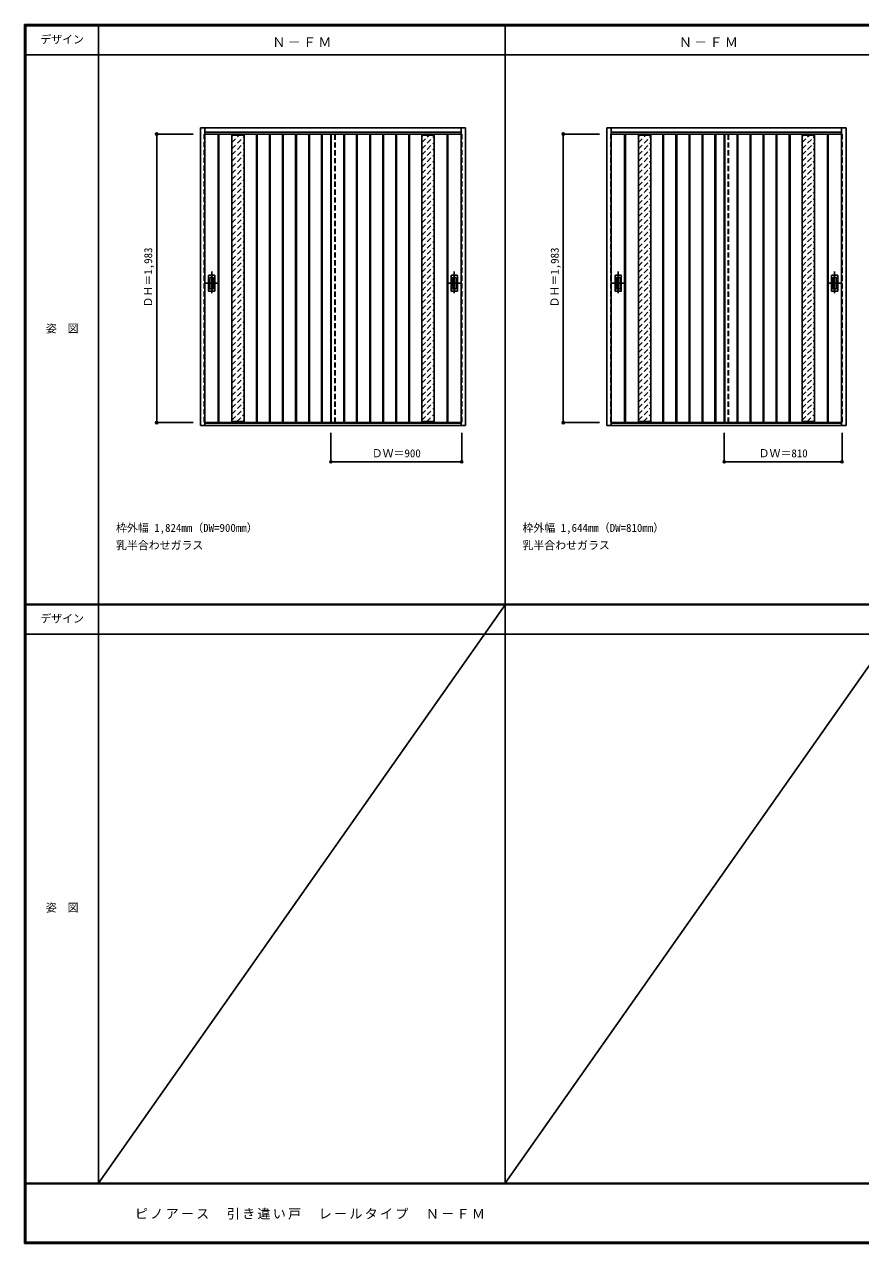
# Model space of a CAD drawing. Units: millimetres, scale not verified. Extents: x -6000 to 5700, y -4307 to 4175.
# Drawn here: x -6000 to -250, y -4205 to 4175 of the extents above; entities that cross this region are included whole.
import ezdxf
from ezdxf.enums import TextEntityAlignment as Align

# ---------------------------------------------------------------- set-up
doc = ezdxf.new("R2010")
doc.units = ezdxf.units.MM
doc.header["$LTSCALE"] = 30
doc.header["$PDMODE"] = 32
doc.header["$PDSIZE"] = 15
doc.linetypes.add('CHAIN1', pattern=[8, 5, -1, 1, -1])
doc.linetypes.add('DASHED1', pattern=[1.8, 1.2, -0.6])
for name, color, linetype in [('0-1_通り芯', 4, 'CHAIN1'), ('0-2_扉', 4, 'DASHED1'), ('0-3_仕上げ', 3, 'Continuous'), ('0-4_枠', 3, 'Continuous'), ('0-6_引手', 3, 'Continuous'), ('0-A_文字', 7, 'Continuous'), ('0-B_寸法', 4, 'Continuous'), ('0-C_ハッチ', 4, 'DASHED1'), ('F-1_枠', 6, 'Continuous'), ('F-A_文字', 7, 'Continuous')]:
    doc.layers.add(name, color=color, linetype=linetype)
doc.styles.add('ＭＳ ゴシック', font='')
doc.styles.get('ＭＳ ゴシック').set_extended_font_data('MS Gothic')

msp = doc.modelspace()

# ---------------------------------------------------------------- linework, layer by layer
at = {"layer": '0-1_通り芯'}
for p, q in [((-4712, 2476.5), (-4712, 2314.5)), ((-3044, 2476.5), (-3044, 2314.5)), ((-1917, 2476.5), (-1917, 2314.5)), ((-429, 2476.5), (-429, 2314.5)), ((-4753, 2395.5), (-4671, 2395.5)), ((-3085, 2395.5), (-3003, 2395.5)), ((-1958, 2395.5), (-1876, 2395.5)), ((-470, 2395.5), (-388, 2395.5))]:
    msp.add_line(p, q, dxfattribs=at)
at = {"layer": '0-2_扉'}
for p, q in [((-4763, 3421), (-4763, 1438)), ((-4760, 3421), (-4763, 3421)), ((-3863, 1438), (-3863, 3421)), ((-2996, 3421), (-2993, 3421)), ((-2993, 3421), (-2993, 1438)), ((-1968, 3421), (-1968, 1438)), ((-1965, 3421), (-1968, 3421)), ((-1158, 1438), (-1158, 3421)), ((-381, 3421), (-378, 3421)), ((-4763, 1438), (-4760, 1438)), ((-2993, 1438), (-2996, 1438)), ((-1968, 1438), (-1965, 1438))]:
    msp.add_line(p, q, dxfattribs=at)
at = {"layer": '0-2_扉', "color": 3, "linetype": 'Continuous'}
for p, q in [((-2996, 3421), (-4760, 3421)), ((-3893, 1438), (-3893, 3421)), ((-381, 3421), (-1965, 3421)), ((-1188, 1438), (-1188, 3421)), ((-4760, 1438), (-2996, 1438)), ((-1965, 1438), (-381, 1438))]:
    msp.add_line(p, q, dxfattribs=at)
at = {"layer": '0-2_扉'}
msp.add_lwpolyline([(-378, 3421), (-378, 1438), (-381, 1438)], dxfattribs=at)
at = {"layer": '0-3_仕上げ', "linetype": 'DASHED1'}
for p, q in [((-4760, 3421), (-4760, 1438)), ((-3866, 1438), (-3866, 3421)), ((-2996, 1438), (-2996, 3421)), ((-1965, 3421), (-1965, 1438)), ((-1161, 1438), (-1161, 3421)), ((-381, 1438), (-381, 3421))]:
    msp.add_line(p, q, dxfattribs=at)
at = {"layer": '0-3_仕上げ'}
for p, q in [((-4668, 3421), (-4668, 1438)), ((-4663, 3421), (-4663, 1438)), ((-4405, 3421), (-4405, 1438)), ((-4400, 3421), (-4400, 1438)), ((-4315, 3421), (-4315, 1438)), ((-4310, 3421), (-4310, 1438)), ((-4225, 3421), (-4225, 1438)), ((-4220, 3421), (-4220, 1438)), ((-4135, 3421), (-4135, 1438)), ((-4130, 3421), (-4130, 1438)), ((-4045, 3421), (-4045, 1438)), ((-4040, 3421), (-4040, 1438)), ((-3957, 3421), (-3957, 1438)), ((-3952, 3421), (-3952, 1438)), ((-3890, 3421), (-3890, 1438)), ((-3804, 3421), (-3804, 1438)), ((-3799, 3421), (-3799, 1438)), ((-3716, 3421), (-3716, 1438)), ((-3711, 3421), (-3711, 1438)), ((-3626, 3421), (-3626, 1438)), ((-3621, 3421), (-3621, 1438)), ((-3536, 3421), (-3536, 1438)), ((-3531, 3421), (-3531, 1438)), ((-3446, 3421), (-3446, 1438)), ((-3441, 3421), (-3441, 1438)), ((-3356, 3421), (-3356, 1438)), ((-3351, 3421), (-3351, 1438)), ((-3093, 3421), (-3093, 1438)), ((-3088, 3421), (-3088, 1438)), ((-1873, 3421), (-1873, 1438)), ((-1868, 3421), (-1868, 1438)), ((-1610, 3421), (-1610, 1438)), ((-1605, 3421), (-1605, 1438)), ((-1520, 3421), (-1520, 1438)), ((-1515, 3421), (-1515, 1438)), ((-1430, 1438), (-1430, 3421)), ((-1425, 1438), (-1425, 3421)), ((-1340, 1438), (-1340, 3421)), ((-1335, 1438), (-1335, 3421)), ((-1252, 1438), (-1252, 3421)), ((-1247, 1438), (-1247, 3421)), ((-1185, 3421), (-1185, 1438)), ((-1099, 1438), (-1099, 3421)), ((-1094, 1438), (-1094, 3421)), ((-1011, 1438), (-1011, 3421)), ((-1006, 1438), (-1006, 3421)), ((-921, 1438), (-921, 3421)), ((-916, 1438), (-916, 3421)), ((-831, 3421), (-831, 1438)), ((-826, 3421), (-826, 1438)), ((-741, 3421), (-741, 1438)), ((-736, 3421), (-736, 1438)), ((-478, 3421), (-478, 1438)), ((-473, 3421), (-473, 1438))]:
    msp.add_line(p, q, dxfattribs=at)
at = {"layer": '0-3_仕上げ', "color": 7}
for p, q in [((-4573, 3421), (-4573, 1438)), ((-4488, 3413), (-4573, 3413)), ((-4488, 3421), (-4488, 1438)), ((-3268, 3421), (-3268, 1438)), ((-3268, 3413), (-3183, 3413)), ((-3183, 3421), (-3183, 1438)), ((-1778, 3421), (-1778, 1438)), ((-1693, 3413), (-1778, 3413)), ((-1693, 3421), (-1693, 1438)), ((-653, 3421), (-653, 1438)), ((-653, 3413), (-568, 3413)), ((-568, 3421), (-568, 1438)), ((-4488, 1446), (-4573, 1446)), ((-3268, 1446), (-3183, 1446)), ((-1693, 1446), (-1778, 1446)), ((-653, 1446), (-568, 1446))]:
    msp.add_line(p, q, dxfattribs=at)
at = {"layer": '0-4_枠'}
for p, q in [((-4790, 1418), (-4790, 3465)), ((-4790, 3465), (-2966, 3465)), ((-4760, 1418), (-4760, 3465)), ((-2996, 1438.54), (-2996, 3465)), ((-2966, 1418), (-2966, 3465)), ((-1995, 1418), (-1995, 3465)), ((-1995, 3465), (-351, 3465)), ((-1965, 1418), (-1965, 3465)), ((-381, 1438.54), (-381, 3465)), ((-351, 1418), (-351, 3465)), ((-4760, 3435), (-2996, 3435)), ((-1965, 3435), (-381, 3435)), ((-2996, 1433), (-4760, 1433)), ((-381, 1433), (-1965, 1433)), ((-2966, 1418), (-4790, 1418)), ((-351, 1418), (-1995, 1418))]:
    msp.add_line(p, q, dxfattribs=at)
for points in [[(-2996, 1418), (-2996, 1438.2), (-2996, 1438.54)], [(-381, 1418), (-381, 1438.2), (-381, 1438.54)]]:
    msp.add_lwpolyline(points, dxfattribs=at)
at = {"layer": '0-6_引手'}
for p, q in [((-4733, 2342), (-4733, 2449)), ((-4692.5, 2450.5), (-4731.5, 2450.5)), ((-4691, 2449), (-4691, 2342)), ((-3065, 2342), (-3065, 2449)), ((-3024.5, 2450.5), (-3063.5, 2450.5)), ((-3023, 2449), (-3023, 2342)), ((-1938, 2342), (-1938, 2449)), ((-1897.5, 2450.5), (-1936.5, 2450.5)), ((-1896, 2449), (-1896, 2342)), ((-450, 2342), (-450, 2449)), ((-409.5, 2450.5), (-448.5, 2450.5)), ((-408, 2449), (-408, 2342)), ((-4692.5, 2340.5), (-4731.5, 2340.5)), ((-3024.5, 2340.5), (-3063.5, 2340.5)), ((-1897.5, 2340.5), (-1936.5, 2340.5)), ((-409.5, 2340.5), (-448.5, 2340.5))]:
    msp.add_line(p, q, dxfattribs=at)
at = {"layer": '0-6_引手', "color": 7}
for p, q in [((-4724.5, 2358), (-4724.5, 2433)), ((-4701, 2434.5), (-4723, 2434.5)), ((-4699.5, 2433), (-4699.5, 2358)), ((-3056.5, 2358), (-3056.5, 2433)), ((-3033, 2434.5), (-3055, 2434.5)), ((-3031.5, 2433), (-3031.5, 2358)), ((-1929.5, 2358), (-1929.5, 2433)), ((-1906, 2434.5), (-1928, 2434.5)), ((-1904.5, 2433), (-1904.5, 2358)), ((-441.5, 2358), (-441.5, 2433)), ((-418, 2434.5), (-440, 2434.5)), ((-416.5, 2433), (-416.5, 2358)), ((-4701, 2356.5), (-4723, 2356.5)), ((-3033, 2356.5), (-3055, 2356.5)), ((-1906, 2356.5), (-1928, 2356.5)), ((-418, 2356.5), (-440, 2356.5))]:
    msp.add_line(p, q, dxfattribs=at)
at = {"layer": '0-6_引手'}
for centre, start, end in [((-4731.5, 2449), 90, 180), ((-4692.5, 2449), 0, 90), ((-3063.5, 2449), 90, 180), ((-3024.5, 2449), 0, 90), ((-1936.5, 2449), 90, 180), ((-1897.5, 2449), 0, 90), ((-448.5, 2449), 90, 180), ((-409.5, 2449), 0, 90), ((-4731.5, 2342), 180, 270), ((-4692.5, 2342), 270, 0), ((-3063.5, 2342), 180, 270), ((-3024.5, 2342), 270, 0), ((-1936.5, 2342), 180, 270), ((-1897.5, 2342), 270, 0), ((-448.5, 2342), 180, 270), ((-409.5, 2342), 270, 0)]:
    msp.add_arc(centre, 1.5, start, end, dxfattribs=at)
at = {"layer": '0-6_引手', "color": 7}
for centre, start, end in [((-4723, 2433), 90, 180), ((-4701, 2433), 0, 90), ((-3055, 2433), 90, 180), ((-3033, 2433), 0, 90), ((-1928, 2433), 90, 180), ((-1906, 2433), 0, 90), ((-440, 2433), 90, 180), ((-418, 2433), 0, 90), ((-4723, 2358), 180, 270), ((-4701, 2358), 270, 0), ((-3055, 2358), 180, 270), ((-3033, 2358), 270, 0), ((-1928, 2358), 180, 270), ((-1906, 2358), 270, 0), ((-440, 2358), 180, 270), ((-418, 2358), 270, 0)]:
    msp.add_arc(centre, 1.5, start, end, dxfattribs=at)
at = {"layer": '0-B_寸法'}
for p, q in [((-5090, 3421), (-4840, 3421)), ((-5090, 3421), (-5090, 1438)), ((-2295, 3421), (-2045, 3421)), ((-2295, 3421), (-2295, 1438)), ((-5090, 1438), (-4840, 1438)), ((-2295, 1438), (-2045, 1438)), ((-3893, 1168), (-3893, 1368)), ((-2993, 1168), (-2993, 1368)), ((-1188, 1168), (-1188, 1368)), ((-378, 1168), (-378, 1368)), ((-3893, 1168), (-2993, 1168)), ((-1188, 1168), (-378, 1168))]:
    msp.add_line(p, q, dxfattribs=at)
at = {"layer": '0-B_寸法', "color": 7}
for p in [(-5090, 3421), (-2295, 3421), (-5090, 1438), (-2295, 1438), (-3893, 1168), (-2993, 1168), (-1188, 1168), (-378, 1168)]:
    msp.add_point(p, dxfattribs=at)
at = {"layer": '0-C_ハッチ'}
for p, q in [((-4573, 3362.81), (-4522.81, 3413)), ((-4573, 3405.23), (-4565.23, 3413)), ((-4573, 3320.38), (-4488, 3405.38)), ((-4573, 3277.95), (-4488, 3362.95)), ((-3268, 3405.23), (-3260.23, 3413)), ((-3268, 3362.81), (-3217.81, 3413)), ((-3268, 3320.38), (-3183, 3405.38)), ((-3268, 3277.95), (-3183, 3362.95)), ((-1778, 3362.81), (-1727.81, 3413)), ((-1778, 3405.23), (-1770.23, 3413)), ((-1778, 3320.38), (-1693, 3405.38)), ((-1778, 3277.95), (-1693, 3362.95)), ((-653, 3362.81), (-602.81, 3413)), ((-653, 3405.23), (-645.23, 3413)), ((-653, 3320.38), (-568, 3405.38)), ((-653, 3277.95), (-568, 3362.95)), ((-4573, 3235.53), (-4488, 3320.53)), ((-4573, 3193.1), (-4488, 3278.1)), ((-3268, 3235.53), (-3183, 3320.53)), ((-3268, 3193.1), (-3183, 3278.1)), ((-1778, 3235.53), (-1693, 3320.53)), ((-1778, 3193.1), (-1693, 3278.1)), ((-653, 3235.53), (-568, 3320.53)), ((-653, 3193.1), (-568, 3278.1)), ((-4573, 3150.68), (-4488, 3235.68)), ((-4573, 3108.25), (-4488, 3193.25)), ((-3268, 3150.68), (-3183, 3235.68)), ((-3268, 3108.25), (-3183, 3193.25)), ((-1778, 3150.68), (-1693, 3235.68)), ((-1778, 3108.25), (-1693, 3193.25)), ((-653, 3150.68), (-568, 3235.68)), ((-653, 3108.25), (-568, 3193.25)), ((-4573, 3065.82), (-4488, 3150.82)), ((-4573, 3023.4), (-4488, 3108.4)), ((-3268, 3065.82), (-3183, 3150.82)), ((-3268, 3023.4), (-3183, 3108.4)), ((-1778, 3065.82), (-1693, 3150.82)), ((-1778, 3023.4), (-1693, 3108.4)), ((-653, 3065.82), (-568, 3150.82)), ((-653, 3023.4), (-568, 3108.4)), ((-4573, 2980.97), (-4488, 3065.97)), ((-4573, 2938.54), (-4488, 3023.54)), ((-3268, 2980.97), (-3183, 3065.97)), ((-3268, 2938.54), (-3183, 3023.54)), ((-1778, 2980.97), (-1693, 3065.97)), ((-1778, 2938.54), (-1693, 3023.54)), ((-653, 2980.97), (-568, 3065.97)), ((-653, 2938.54), (-568, 3023.54)), ((-4573, 2896.12), (-4488, 2981.12)), ((-4573, 2853.69), (-4488, 2938.69)), ((-3268, 2896.12), (-3183, 2981.12)), ((-3268, 2853.69), (-3183, 2938.69)), ((-1778, 2896.12), (-1693, 2981.12)), ((-1778, 2853.69), (-1693, 2938.69)), ((-653, 2896.12), (-568, 2981.12)), ((-653, 2853.69), (-568, 2938.69)), ((-4573, 2811.26), (-4488, 2896.26)), ((-4573, 2768.84), (-4488, 2853.84)), ((-3268, 2811.26), (-3183, 2896.26)), ((-3268, 2768.84), (-3183, 2853.84)), ((-1778, 2811.26), (-1693, 2896.26)), ((-1778, 2768.84), (-1693, 2853.84)), ((-653, 2811.26), (-568, 2896.26)), ((-653, 2768.84), (-568, 2853.84)), ((-4573, 2726.41), (-4488, 2811.41)), ((-4573, 2683.98), (-4488, 2768.98)), ((-3268, 2726.41), (-3183, 2811.41)), ((-3268, 2683.98), (-3183, 2768.98)), ((-1778, 2726.41), (-1693, 2811.41)), ((-1778, 2683.98), (-1693, 2768.98)), ((-653, 2726.41), (-568, 2811.41)), ((-653, 2683.98), (-568, 2768.98)), ((-4573, 2641.56), (-4488, 2726.56)), ((-4573, 2599.13), (-4488, 2684.13)), ((-3268, 2641.56), (-3183, 2726.56)), ((-3268, 2599.13), (-3183, 2684.13)), ((-1778, 2641.56), (-1693, 2726.56)), ((-1778, 2599.13), (-1693, 2684.13)), ((-653, 2641.56), (-568, 2726.56)), ((-653, 2599.13), (-568, 2684.13)), ((-4573, 2556.71), (-4488, 2641.71)), ((-4573, 2514.28), (-4488, 2599.28)), ((-3268, 2556.71), (-3183, 2641.71)), ((-3268, 2514.28), (-3183, 2599.28)), ((-1778, 2556.71), (-1693, 2641.71)), ((-1778, 2514.28), (-1693, 2599.28)), ((-653, 2556.71), (-568, 2641.71)), ((-653, 2514.28), (-568, 2599.28)), ((-4573, 2471.85), (-4488, 2556.85)), ((-4573, 2429.43), (-4488, 2514.43)), ((-3268, 2471.85), (-3183, 2556.85)), ((-3268, 2429.43), (-3183, 2514.43)), ((-1778, 2471.85), (-1693, 2556.85)), ((-1778, 2429.43), (-1693, 2514.43)), ((-653, 2471.85), (-568, 2556.85)), ((-653, 2429.43), (-568, 2514.43)), ((-4573, 2387), (-4488, 2472)), ((-3268, 2387), (-3183, 2472)), ((-1778, 2387), (-1693, 2472)), ((-653, 2387), (-568, 2472)), ((-4573, 2344.57), (-4488, 2429.57)), ((-4573, 2302.15), (-4488, 2387.15)), ((-3268, 2344.57), (-3183, 2429.57)), ((-3268, 2302.15), (-3183, 2387.15)), ((-1778, 2344.57), (-1693, 2429.57)), ((-1778, 2302.15), (-1693, 2387.15)), ((-653, 2344.57), (-568, 2429.57)), ((-653, 2302.15), (-568, 2387.15)), ((-4573, 2259.72), (-4488, 2344.72)), ((-4573, 2217.29), (-4488, 2302.29)), ((-3268, 2259.72), (-3183, 2344.72)), ((-3268, 2217.29), (-3183, 2302.29)), ((-1778, 2259.72), (-1693, 2344.72)), ((-1778, 2217.29), (-1693, 2302.29)), ((-653, 2259.72), (-568, 2344.72)), ((-653, 2217.29), (-568, 2302.29)), ((-4573, 2174.87), (-4488, 2259.87)), ((-4573, 2132.44), (-4488, 2217.44)), ((-3268, 2174.87), (-3183, 2259.87)), ((-3268, 2132.44), (-3183, 2217.44)), ((-1778, 2174.87), (-1693, 2259.87)), ((-1778, 2132.44), (-1693, 2217.44)), ((-653, 2174.87), (-568, 2259.87)), ((-653, 2132.44), (-568, 2217.44)), ((-4573, 2090.02), (-4488, 2175.02)), ((-4573, 2047.59), (-4488, 2132.59)), ((-3268, 2090.02), (-3183, 2175.02)), ((-3268, 2047.59), (-3183, 2132.59)), ((-1778, 2090.02), (-1693, 2175.02)), ((-1778, 2047.59), (-1693, 2132.59)), ((-653, 2090.02), (-568, 2175.02)), ((-653, 2047.59), (-568, 2132.59)), ((-4573, 2005.16), (-4488, 2090.16)), ((-4573, 1962.74), (-4488, 2047.74)), ((-3268, 2005.16), (-3183, 2090.16)), ((-3268, 1962.74), (-3183, 2047.74)), ((-1778, 2005.16), (-1693, 2090.16)), ((-1778, 1962.74), (-1693, 2047.74)), ((-653, 2005.16), (-568, 2090.16)), ((-653, 1962.74), (-568, 2047.74)), ((-4573, 1920.31), (-4488, 2005.31)), ((-4573, 1877.88), (-4488, 1962.88)), ((-3268, 1920.31), (-3183, 2005.31)), ((-3268, 1877.88), (-3183, 1962.88)), ((-1778, 1920.31), (-1693, 2005.31)), ((-1778, 1877.88), (-1693, 1962.88)), ((-653, 1920.31), (-568, 2005.31)), ((-653, 1877.88), (-568, 1962.88)), ((-4573, 1835.46), (-4488, 1920.46)), ((-4573, 1793.03), (-4488, 1878.03)), ((-3268, 1835.46), (-3183, 1920.46)), ((-3268, 1793.03), (-3183, 1878.03)), ((-1778, 1835.46), (-1693, 1920.46)), ((-1778, 1793.03), (-1693, 1878.03)), ((-653, 1835.46), (-568, 1920.46)), ((-653, 1793.03), (-568, 1878.03)), ((-4573, 1750.6), (-4488, 1835.6)), ((-4573, 1708.18), (-4488, 1793.18)), ((-3268, 1750.6), (-3183, 1835.6)), ((-3268, 1708.18), (-3183, 1793.18)), ((-1778, 1750.6), (-1693, 1835.6)), ((-1778, 1708.18), (-1693, 1793.18)), ((-653, 1750.6), (-568, 1835.6)), ((-653, 1708.18), (-568, 1793.18)), ((-4573, 1665.75), (-4488, 1750.75)), ((-4573, 1623.32), (-4488, 1708.32)), ((-3268, 1665.75), (-3183, 1750.75)), ((-3268, 1623.32), (-3183, 1708.32)), ((-1778, 1665.75), (-1693, 1750.75)), ((-1778, 1623.32), (-1693, 1708.32)), ((-653, 1665.75), (-568, 1750.75)), ((-653, 1623.32), (-568, 1708.32)), ((-4573, 1580.9), (-4488, 1665.9)), ((-4573, 1538.47), (-4488, 1623.47)), ((-3268, 1580.9), (-3183, 1665.9)), ((-3268, 1538.47), (-3183, 1623.47)), ((-1778, 1580.9), (-1693, 1665.9)), ((-1778, 1538.47), (-1693, 1623.47)), ((-653, 1580.9), (-568, 1665.9)), ((-653, 1538.47), (-568, 1623.47)), ((-4573, 1496.05), (-4488, 1581.05)), ((-4573, 1453.62), (-4488, 1538.62)), ((-3268, 1496.05), (-3183, 1581.05)), ((-3268, 1453.62), (-3183, 1538.62)), ((-1778, 1496.05), (-1693, 1581.05)), ((-1778, 1453.62), (-1693, 1538.62)), ((-653, 1496.05), (-568, 1581.05)), ((-653, 1453.62), (-568, 1538.62)), ((-4538.19, 1446), (-4488, 1496.19)), ((-4495.77, 1446), (-4488, 1453.77)), ((-3233.19, 1446), (-3183, 1496.19)), ((-3190.77, 1446), (-3183, 1453.77)), ((-1743.19, 1446), (-1693, 1496.19)), ((-1700.77, 1446), (-1693, 1453.77)), ((-618.19, 1446), (-568, 1496.19)), ((-575.77, 1446), (-568, 1453.77))]:
    msp.add_line(p, q, dxfattribs=at)
at = {"layer": 'F-1_枠'}
for p, q in [((-6000, 4175), (5700, 4175)), ((-6000, 4175), (-6000, -4205)), ((-6000, 4170), (5700, 4170)), ((-6000, 4165), (5700, 4165)), ((-5995, 4175), (-5995, -4205)), ((-5990, 4175), (-5990, -4205)), ((-5490, 4175), (-5490, -3790)), ((-2695, -3790), (-2695, 4175)), ((-6000, 3965), (5700, 3965)), ((-6000, 190.5), (5700, 190.5)), ((-6000, 187.5), (5700, 187.5)), ((-6000, 184.5), (5700, 184.5)), ((-6000, -15.5), (5700, -15.5)), ((5700, -3790), (-6000, -3790)), ((5700, -3795), (-6000, -3795)), ((5700, -4195), (-6000, -4195)), ((5700, -4200), (-6000, -4200)), ((5700, -4205), (-6000, -4205))]:
    msp.add_line(p, q, dxfattribs=at)
at = {"layer": 'F-A_文字'}
for p, q in [((-2695, 184.5), (-5490, -3790)), ((100, 184.5), (-2695, -3790))]:
    msp.add_line(p, q, dxfattribs=at)

# ---------------------------------------------------------------- texts
at = {"layer": '0-A_文字', "style": 'ＭＳ ゴシック'}
for s, p in [('枠外幅 1,824mm（DW=900mm）', (-5370, 670.5)), ('枠外幅 1,644mm（DW=810mm）', (-2575, 670.5)), ('乳半合わせガラス', (-5370, 550.5)), ('乳半合わせガラス', (-2575, 550.5))]:
    msp.add_text(s, height=54.99, dxfattribs=at).set_placement(p, align=Align.BOTTOM_LEFT)
at = {"layer": '0-A_文字', "char_height": 65.98, "attachment_point": 7, "style": 'ＭＳ ゴシック'}
for insert in [(-4295, 4020), (-1500, 4020)]:
    msp.add_mtext('\\T1.17;Ｎ－ＦＭ', dxfattribs=dict(at, insert=insert))
at = {"layer": '0-B_寸法', "color": 7, "style": 'ＭＳ ゴシック'}
for p in [(-5105, 2229.25), (-2310, 2229.25)]:
    msp.add_text('ＤＨ＝1,983', height=54.99, rotation=90, dxfattribs=at).set_placement(p, align=Align.BOTTOM_LEFT)
for s, p in [('ＤＷ＝900', (-3611.75, 1183)), ('ＤＷ＝810', (-951.75, 1183))]:
    msp.add_text(s, height=54.99, dxfattribs=at).set_placement(p, align=Align.BOTTOM_LEFT)
at = {"layer": 'F-A_文字', "style": 'ＭＳ ゴシック'}
for s, p in [('デザイン', (-5890, 4027.5)), ('姿\u3000図', (-5852.5, 2040.25)), ('デザイン', (-5890, 47)), ('姿\u3000図', (-5852.5, -1940.25))]:
    msp.add_text(s, height=54.99, dxfattribs=at).set_placement(p, align=Align.BOTTOM_LEFT)
at = {"layer": 'F-A_文字', "insert": (-5240, -4040), "char_height": 65.98, "attachment_point": 7, "style": 'ＭＳ ゴシック'}
msp.add_mtext('\\T1.17;ピノアース\u3000引き違い戸\u3000レールタイプ\u3000Ｎ－ＦＭ', dxfattribs=at)

doc.saveas('drawing.dxf')
